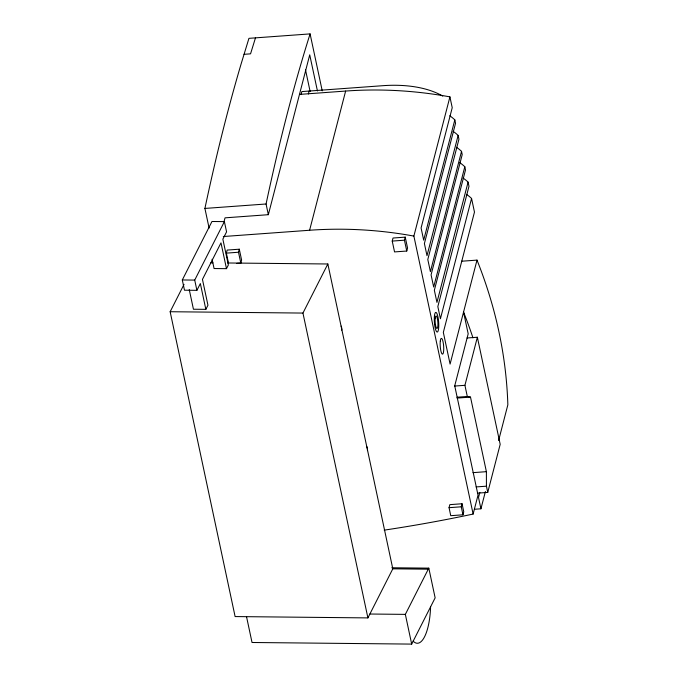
<?xml version="1.0" encoding="UTF-8"?>
<svg xmlns="http://www.w3.org/2000/svg" width="678" height="678" viewBox="0 0 678 678"><rect width="100%" height="100%" fill="white"/><g stroke="black" fill="none" stroke-linecap="round" stroke-linejoin="round"><path stroke-width="1.02" d="M223.994 221.825L225.028 217.841L268.344 214.689L309.727 54.825L317.44 90.988M228.469 262.988L226.367 253.131L227.155 250.08L239.292 249.199L241.605 260.047L240.817 263.089L236.775 263.386M240.817 263.089L238.503 252.241L239.292 249.199M301.049 94.573L301.829 91.581L382.943 85.682A91.962 48.392 -12 0 1 442.742 96.098M308.354 94.039L309.134 91.047M223.282 236.529L309.6 230.257L345.636 91.055A350.348 288.133 14.5 0 1 449.921 96.869L452.226 107.709L421.089 227.994L423.682 240.148L454.819 119.862A91.962 48.392 -12 0 0 449.802 115.785M392.231 241.08L393.02 238.029L405.232 237.147L407.546 247.995L406.758 251.038L394.545 251.919L392.231 241.08L404.444 240.19L405.232 237.147M384.206 530.137A1363.322 1121.234 14.5 0 0 473.125 514.06L413.877 236.08L449.921 96.869M453.116 131.337A91.962 48.392 -12 0 1 458.133 135.414L426.996 255.691L424.403 243.538L455.54 123.252L454.819 119.862M456.514 147.287A91.962 48.392 -12 0 1 461.532 151.363L430.394 271.649L427.801 259.496L458.938 139.21L458.133 135.414M459.786 162.661A91.962 48.392 -12 0 1 464.811 166.737L433.666 287.023L431.081 274.87L462.218 154.584L461.532 151.363M463.066 178.034A91.962 48.392 -12 0 1 468.083 182.111L436.946 302.396L434.352 290.235L465.498 169.958L464.811 166.737M466.549 194.383A91.962 48.392 -12 0 1 471.566 198.451L440.429 318.736L437.835 306.583L468.981 186.297L468.083 182.111M461.54 261.233L477.007 260.115L450.09 364.086L443.336 332.381L474.473 212.095L471.566 198.451M477.422 493.152L487.745 492.398L486.423 486.185L486.397 471.668L470.507 397.105L467.303 396.486L464.922 385.316L477.363 337.246L467.04 337.991M449.048 507.686L449.836 504.644L462.049 503.754L463.752 511.754L462.964 514.805L450.751 515.687L449.048 507.686L461.26 506.797L462.049 503.754M473.125 514.06L478.024 495.135L454.726 385.807L468.184 333.822L463.549 312.1A567.02 466.337 14.5 0 1 472.964 337.839M479.846 492.398L478.524 497.499L480.931 508.797L474.634 509.254M480.931 508.797L485.423 491.474M498.61 440.505L507.847 404.834A567.02 466.337 14.5 0 0 477.007 260.115M487.745 492.398L500.186 444.327L477.363 337.246M255.479 37.866L250.546 53.842L244.012 54.316M189.255 289.616L193.433 309.227L205.849 309.354L200.349 283.548L196.9 290.328L184.492 290.209L182.306 279.963L211.968 221.494L224.384 221.613L226.571 231.859L222.859 239.173L228.359 264.979L226.486 268.666L214.07 268.539L212.095 259.25M227.723 262.979L327.847 263.988L392.808 568.825L367.908 617.904L235.113 616.565L170.153 311.727L184.035 284.362M196.9 290.328L194.722 280.09L224.384 221.613M205.849 309.354L207.951 305.21L202.451 279.404L220.986 242.86L226.486 268.666M367.908 617.904L302.947 313.067L327.847 263.988M246.572 616.87L252.03 642.49L411.682 644.1L405.351 614.378L428.81 568.139L391.808 567.766M411.682 644.1L435.14 597.86L428.81 568.139M322.228 90.835L310.092 33.9L248.945 38.341L241.063 64.113A2159.269 466.803 85.8 0 0 204.909 208.434L209.104 228.105M299.481 94.412L345.636 91.055M204.909 208.434L266.064 203.993A2159.269 466.803 85.8 0 1 310.092 33.9M226.367 253.131L238.503 252.241M454.599 386.062L464.922 385.316M456.98 397.232L467.303 396.486M457.091 398.079L470.507 397.105M472.981 472.651L486.397 471.668M476.092 486.931L486.423 486.185M210.858 262.81L212.96 262.835M182.306 279.963L194.722 280.09M170.153 311.727L302.947 313.067M392.808 568.825L428.276 569.181M369.874 614.022L405.351 614.378M404.444 240.19L406.758 251.038M461.26 506.797L462.964 514.805M305.507 69.817L310.126 91.522M266.064 203.993L268.344 214.689M309.6 230.257A350.348 288.133 14.5 0 1 413.877 236.08M366.823 446.539A30.086 15.831 -12 0 1 367.451 450.633M341.153 326.093A30.086 15.831 -12 0 1 341.78 330.186M430.589 606.615A38.799 12.907 -89.4 0 1 413.105 641.066M435.2 318.041A6.322 1.364 85.8 0 0 436.674 328.398A6.322 1.364 85.8 0 0 437.674 320.219A6.322 1.364 85.8 0 0 435.2 318.041M434.462 315.694A9.873 2.136 85.8 0 0 436.759 331.873A9.873 2.136 85.8 0 0 438.327 319.092A9.873 2.136 85.8 0 0 434.462 315.694M440.293 341.059A7.899 1.703 85.8 0 0 442.132 354.001A7.899 1.703 85.8 0 0 443.395 343.78A7.899 1.703 85.8 0 0 440.293 341.059"/></g></svg>
